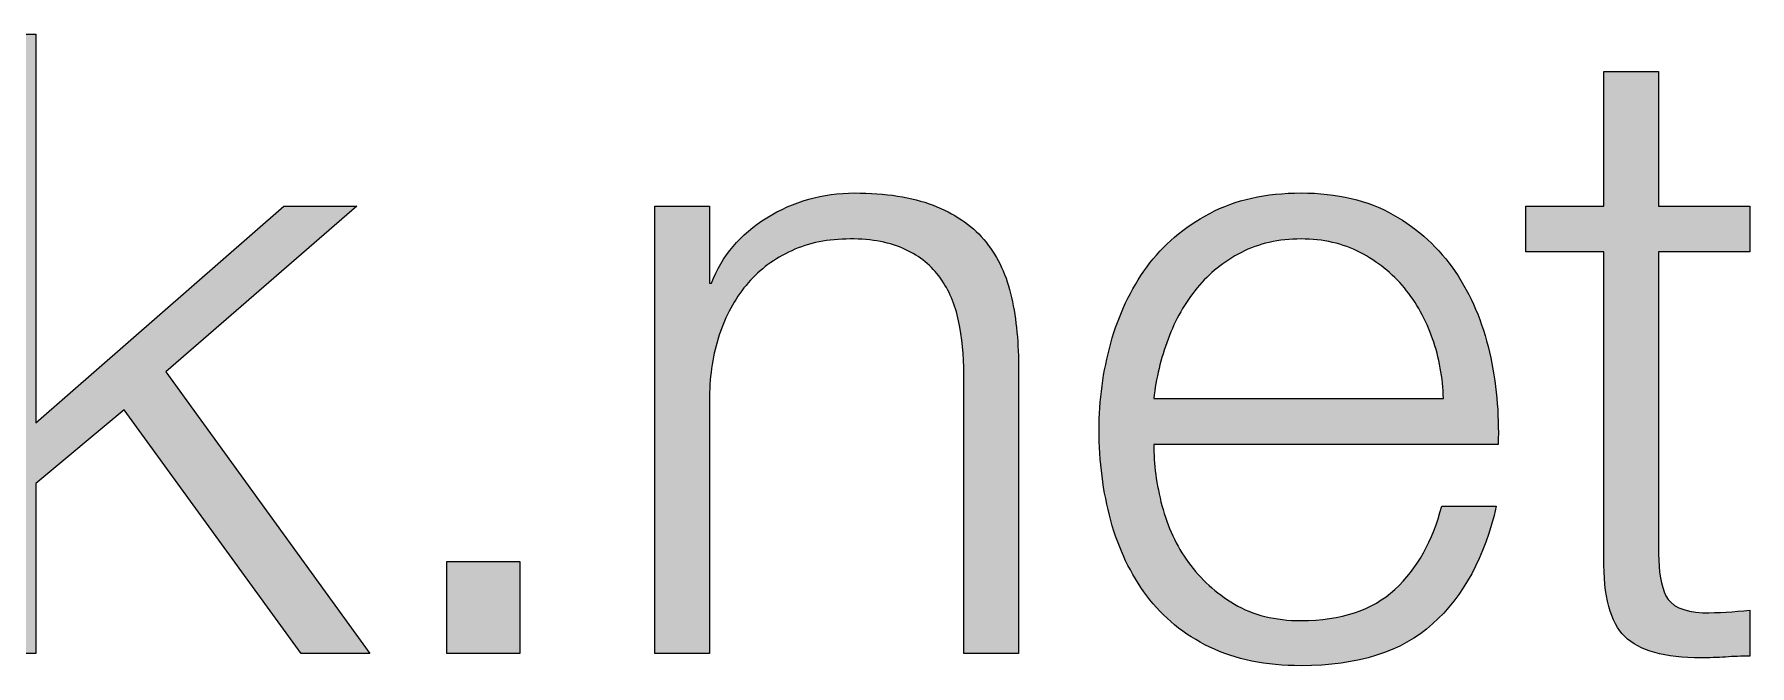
# Paper-space layout 'A4mask' of a CAD drawing. Extents: x 62 to 256, y -11 to 268.
# Drawn here: x 229.11 to 234.65, y 231.55 to 233.59 of the extents above; entities that cross this region are included whole.
import ezdxf
from ezdxf.enums import TextEntityAlignment as Align

# ---------------------------------------------------------------- set-up
doc = ezdxf.new("R2010")
doc.units = 0
doc.layers.get('0').update_dxf_attribs({"linetype": 'CONTINUOUS'})
doc.layers.get('Defpoints').update_dxf_attribs({"linetype": 'CONTINUOUS'})
doc.layers.add('JPP_Mask', color=7, linetype='CONTINUOUS')
doc.styles.add('JPP', font='arial.ttf')

# ---------------------------------------------------------------- blocks, each defined once
blk = doc.blocks.new('A4mask')
at = {"true_color": 0x004a91}
for points in [[(161.245, 238.1297), (161.8165, 237.3424), (162.0381, 237.3424), (161.3794, 238.2528), (161.996, 238.7881), (161.7607, 238.7881), (160.9594, 238.0876), (160.9594, 239.3429), (160.7829, 239.3429), (160.7829, 237.3424), (160.9594, 237.3424), (160.9594, 237.8917)], [(162.5227, 237.6392), (162.2874, 237.6392), (162.2874, 237.3424), (162.5227, 237.3424)]]:
    blk.add_hatch(color=154, dxfattribs=at).paths.add_polyline_path(points)
h = blk.add_hatch(color=154, dxfattribs=at)
edge = h.paths.add_edge_path()
edge.add_spline(control_points=[(166.4957, 238.7139), (166.4957, 238.751), (166.4957, 238.7881), (166.4957, 238.7881), (166.4957, 238.7881), (166.4773, 238.7881), (166.4497, 238.7881)], knot_values=[18.749925, 18.749925, 18.749925, 18.749925, 19.249925, 19.249925, 19.249925, 19.5, 19.5, 19.5, 19.5], degree=3, periodic=0)
edge.add_spline(control_points=[(166.4497, 238.7881), (166.4221, 238.7881), (166.3853, 238.7881), (166.3486, 238.7881)], knot_values=[18.49993, 18.49993, 18.49993, 18.49993, 18.749925, 18.749925, 18.749925, 18.749925], degree=3, periodic=0)
edge.add_spline(control_points=[(166.3486, 238.7881), (166.3302, 238.7881), (166.3118, 238.7881), (166.2946, 238.7881)], knot_values=[18.374932, 18.374932, 18.374932, 18.374932, 18.49993, 18.49993, 18.49993, 18.49993], degree=3, periodic=0)
edge.add_spline(control_points=[(166.2946, 238.7881), (166.2773, 238.7881), (166.2613, 238.7881), (166.2475, 238.7881)], knot_values=[18.249935, 18.249935, 18.249935, 18.249935, 18.374932, 18.374932, 18.374932, 18.374932], degree=3, periodic=0)
edge.add_spline(control_points=[(166.2475, 238.7881), (166.2406, 238.7881), (166.2343, 238.7881), (166.2287, 238.7881)], knot_values=[18.187436, 18.187436, 18.187436, 18.187436, 18.249935, 18.249935, 18.249935, 18.249935], degree=3, periodic=0)
edge.add_spline(control_points=[(166.2287, 238.7881), (166.2231, 238.7881), (166.2182, 238.7881), (166.2142, 238.7881)], knot_values=[18.124938, 18.124938, 18.124938, 18.124938, 18.187436, 18.187436, 18.187436, 18.187436], degree=3, periodic=0)
edge.add_spline(control_points=[(166.2034, 238.7881), (166.203, 238.7881), (166.2027, 238.7881), (166.2024, 238.7881)], knot_values=[18.031189, 18.031189, 18.031189, 18.031189, 18.046814, 18.046814, 18.046814, 18.046814], degree=3, periodic=0)
edge.add_spline(control_points=[(166.2024, 238.7881), (166.2022, 238.7881), (166.2021, 238.7881), (166.202, 238.7881)], knot_values=[18.023377, 18.023377, 18.023377, 18.023377, 18.031189, 18.031189, 18.031189, 18.031189], degree=3, periodic=0)
edge.add_spline(control_points=[(166.202, 238.7881), (166.2019, 238.7881), (166.2018, 238.7881), (166.2017, 238.7881)], knot_values=[18.015565, 18.015565, 18.015565, 18.015565, 18.023377, 18.023377, 18.023377, 18.023377], degree=3, periodic=0)
edge.add_spline(control_points=[(166.2017, 238.7881), (166.2017, 238.7881), (166.2017, 238.7881), (166.2017, 238.7881)], knot_values=[18.011659, 18.011659, 18.011659, 18.011659, 18.015565, 18.015565, 18.015565, 18.015565], degree=3, periodic=0)
edge.add_spline(control_points=[(166.2017, 238.7881), (166.2016, 238.7881), (166.2016, 238.7881), (166.2016, 238.7881)], knot_values=[18.007752, 18.007752, 18.007752, 18.007752, 18.011659, 18.011659, 18.011659, 18.011659], degree=3, periodic=0)
edge.add_spline(control_points=[(166.2016, 238.7881), (166.2016, 238.7881), (166.2016, 238.7881), (166.2016, 238.7881)], knot_values=[18.005799, 18.005799, 18.005799, 18.005799, 18.007752, 18.007752, 18.007752, 18.007752], degree=3, periodic=0)
edge.add_spline(control_points=[(166.2016, 238.7881), (166.2016, 238.7881), (166.2015, 238.7881), (166.2015, 238.7881)], knot_values=[18.003846, 18.003846, 18.003846, 18.003846, 18.005799, 18.005799, 18.005799, 18.005799], degree=3, periodic=0)
edge.add_spline(control_points=[(166.2015, 238.7881), (166.2015, 238.7881), (166.2015, 238.7881), (166.2015, 238.7881)], knot_values=[18.00287, 18.00287, 18.00287, 18.00287, 18.003846, 18.003846, 18.003846, 18.003846], degree=3, periodic=0)
edge.add_spline(control_points=[(166.2015, 238.7881), (166.2015, 238.7881), (166.2015, 238.7881), (166.2015, 238.7881)], knot_values=[18.001893, 18.001893, 18.001893, 18.001893, 18.00287, 18.00287, 18.00287, 18.00287], degree=3, periodic=0)
edge.add_spline(control_points=[(166.2015, 238.7881), (166.2015, 238.7881), (166.2015, 238.7881), (166.2015, 238.7881)], knot_values=[18.001405, 18.001405, 18.001405, 18.001405, 18.001893, 18.001893, 18.001893, 18.001893], degree=3, periodic=0)
edge.add_spline(control_points=[(166.2015, 238.7881), (166.2015, 238.7881), (166.2015, 238.7881), (166.2015, 238.7881), (166.2015, 238.7881), (166.2015, 238.7881), (166.2015, 238.7881)], knot_values=[17.99994, 17.99994, 17.99994, 17.99994, 18.001345, 18.001345, 18.001345, 18.001405, 18.001405, 18.001405, 18.001405], degree=3, periodic=0)
edge.add_spline(control_points=[(166.2015, 238.7881), (166.2015, 238.7881), (166.2015, 238.8153), (166.2015, 238.856)], knot_values=[17.749945, 17.749945, 17.749945, 17.749945, 17.99994, 17.99994, 17.99994, 17.99994], degree=3, periodic=0)
edge.add_spline(control_points=[(166.2015, 238.856), (166.2015, 238.8967), (166.2015, 238.951), (166.2015, 239.0053)], knot_values=[17.49995, 17.49995, 17.49995, 17.49995, 17.749945, 17.749945, 17.749945, 17.749945], degree=3, periodic=0)
edge.add_spline(control_points=[(166.2015, 239.0053), (166.2015, 239.0325), (166.2015, 239.0596), (166.2015, 239.0851)], knot_values=[17.374952, 17.374952, 17.374952, 17.374952, 17.49995, 17.49995, 17.49995, 17.49995], degree=3, periodic=0)
edge.add_spline(control_points=[(166.2015, 239.0851), (166.2015, 239.1105), (166.2015, 239.1343), (166.2015, 239.1546)], knot_values=[17.249955, 17.249955, 17.249955, 17.249955, 17.374952, 17.374952, 17.374952, 17.374952], degree=3, periodic=0)
edge.add_spline(control_points=[(166.2015, 239.1546), (166.2015, 239.1648), (166.2015, 239.1741), (166.2015, 239.1824)], knot_values=[17.187456, 17.187456, 17.187456, 17.187456, 17.249955, 17.249955, 17.249955, 17.249955], degree=3, periodic=0)
edge.add_spline(control_points=[(166.2015, 239.1824), (166.2015, 239.1907), (166.2015, 239.1979), (166.2015, 239.2038)], knot_values=[17.124958, 17.124958, 17.124958, 17.124958, 17.187456, 17.187456, 17.187456, 17.187456], degree=3, periodic=0)
edge.add_spline(control_points=[(166.2015, 239.2038), (166.2015, 239.2068), (166.2015, 239.2094), (166.2015, 239.2117)], knot_values=[17.093708, 17.093708, 17.093708, 17.093708, 17.124958, 17.124958, 17.124958, 17.124958], degree=3, periodic=0)
edge.add_spline(control_points=[(166.2015, 239.2225), (166.2015, 239.2225), (166.2015, 239.2225), (166.2015, 239.2225), (166.2015, 239.2225), (166.2015, 239.2225), (166.2015, 239.2225)], knot_values=[16.999959, 16.999959, 16.999959, 16.999959, 17, 17, 17, 17.000692, 17.000692, 17.000692, 17.000692], degree=3, periodic=0)
edge.add_spline(control_points=[(166.2015, 239.2225), (166.2015, 239.2225), (166.1905, 239.2225), (166.1739, 239.2225)], knot_values=[16.749965, 16.749965, 16.749965, 16.749965, 16.999959, 16.999959, 16.999959, 16.999959], degree=3, periodic=0)
edge.add_spline(control_points=[(166.1739, 239.2225), (166.1574, 239.2225), (166.1353, 239.2225), (166.1133, 239.2225)], knot_values=[16.49997, 16.49997, 16.49997, 16.49997, 16.749965, 16.749965, 16.749965, 16.749965], degree=3, periodic=0)
edge.add_spline(control_points=[(166.1133, 239.2225), (166.1023, 239.2225), (166.0912, 239.2225), (166.0809, 239.2225)], knot_values=[16.374972, 16.374972, 16.374972, 16.374972, 16.49997, 16.49997, 16.49997, 16.49997], degree=3, periodic=0)
edge.add_spline(control_points=[(166.0809, 239.2225), (166.0705, 239.2225), (166.0609, 239.2225), (166.0526, 239.2225)], knot_values=[16.249975, 16.249975, 16.249975, 16.249975, 16.374972, 16.374972, 16.374972, 16.374972], degree=3, periodic=0)
edge.add_spline(control_points=[(166.0526, 239.2225), (166.0485, 239.2225), (166.0447, 239.2225), (166.0413, 239.2225)], knot_values=[16.187476, 16.187476, 16.187476, 16.187476, 16.249975, 16.249975, 16.249975, 16.249975], degree=3, periodic=0)
edge.add_spline(control_points=[(166.025, 239.2225), (166.025, 239.2225), (166.025, 239.2225), (166.025, 239.2225), (166.025, 239.2225), (166.025, 239.2225), (166.0251, 239.2225)], knot_values=[15.99998, 15.99998, 15.99998, 15.99998, 16, 16, 16, 16.001445, 16.001445, 16.001445, 16.001445], degree=3, periodic=0)
edge.add_spline(control_points=[(166.025, 239.2225), (166.025, 239.2225), (166.025, 239.1139), (166.025, 239.0053)], knot_values=[15.49999, 15.49999, 15.49999, 15.49999, 15.99998, 15.99998, 15.99998, 15.99998], degree=3, periodic=0)
edge.add_spline(control_points=[(166.025, 239.0053), (166.025, 238.8967), (166.025, 238.7881), (166.025, 238.7881), (166.025, 238.7881), (166.025, 238.7881), (166.025, 238.7881)], knot_values=[14.999023, 14.999023, 14.999023, 14.999023, 15.499013, 15.499013, 15.499013, 15.49999, 15.49999, 15.49999, 15.49999], degree=3, periodic=0)
edge.add_spline(control_points=[(166.0142, 238.7881), (166.0108, 238.7881), (166.0066, 238.7881), (166.0018, 238.7881)], knot_values=[14.812504, 14.812504, 14.812504, 14.812504, 14.875002, 14.875002, 14.875002, 14.875002], degree=3, periodic=0)
edge.add_spline(control_points=[(166.0018, 238.7881), (165.9969, 238.7881), (165.9915, 238.7881), (165.9856, 238.7881)], knot_values=[14.750005, 14.750005, 14.750005, 14.750005, 14.812504, 14.812504, 14.812504, 14.812504], degree=3, periodic=0)
edge.add_spline(control_points=[(165.9856, 238.7881), (165.9738, 238.7881), (165.96, 238.7881), (165.9452, 238.7881)], knot_values=[14.625008, 14.625008, 14.625008, 14.625008, 14.750005, 14.750005, 14.750005, 14.750005], degree=3, periodic=0)
edge.add_spline(control_points=[(165.9452, 238.7881), (165.9304, 238.7881), (165.9146, 238.7881), (165.8988, 238.7881)], knot_values=[14.50001, 14.50001, 14.50001, 14.50001, 14.625008, 14.625008, 14.625008, 14.625008], degree=3, periodic=0)
edge.add_spline(control_points=[(165.8988, 238.7881), (165.8673, 238.7881), (165.8357, 238.7881), (165.8121, 238.7881)], knot_values=[14.250015, 14.250015, 14.250015, 14.250015, 14.50001, 14.50001, 14.50001, 14.50001], degree=3, periodic=0)
edge.add_spline(control_points=[(165.8121, 238.7881), (165.7884, 238.7881), (165.7726, 238.7881), (165.7726, 238.7881), (165.7726, 238.7881), (165.7726, 238.7881), (165.7726, 238.7881)], knot_values=[13.999043, 13.999043, 13.999043, 13.999043, 14.249058, 14.249058, 14.249058, 14.250015, 14.250015, 14.250015, 14.250015], degree=3, periodic=0)
edge.add_spline(control_points=[(165.7726, 238.7817), (165.7726, 238.7797), (165.7726, 238.7772), (165.7726, 238.7744)], knot_values=[13.812524, 13.812524, 13.812524, 13.812524, 13.875022, 13.875022, 13.875022, 13.875022], degree=3, periodic=0)
edge.add_spline(control_points=[(165.7726, 238.7649), (165.7726, 238.758), (165.7726, 238.7498), (165.7726, 238.7411)], knot_values=[13.625027, 13.625027, 13.625027, 13.625027, 13.750025, 13.750025, 13.750025, 13.750025], degree=3, periodic=0)
edge.add_spline(control_points=[(165.7726, 238.7411), (165.7726, 238.7324), (165.7726, 238.7232), (165.7726, 238.7139)], knot_values=[13.50003, 13.50003, 13.50003, 13.50003, 13.625027, 13.625027, 13.625027, 13.625027], degree=3, periodic=0)
edge.add_spline(control_points=[(165.7726, 238.7139), (165.7726, 238.6953), (165.7726, 238.6768), (165.7726, 238.6629)], knot_values=[13.250035, 13.250035, 13.250035, 13.250035, 13.50003, 13.50003, 13.50003, 13.50003], degree=3, periodic=0)
edge.add_spline(control_points=[(165.7726, 238.6629), (165.7726, 238.6489), (165.7726, 238.6397), (165.7726, 238.6397), (165.7726, 238.6397), (165.7726, 238.6397), (165.7726, 238.6397)], knot_values=[12.999063, 12.999063, 12.999063, 12.999063, 13.249098, 13.249098, 13.249098, 13.250035, 13.250035, 13.250035, 13.250035], degree=3, periodic=0)
edge.add_spline(control_points=[(165.7835, 238.6397), (165.7869, 238.6397), (165.7911, 238.6397), (165.7959, 238.6397)], knot_values=[12.812544, 12.812544, 12.812544, 12.812544, 12.875042, 12.875042, 12.875042, 12.875042], degree=3, periodic=0)
edge.add_spline(control_points=[(165.7959, 238.6397), (165.8007, 238.6397), (165.8061, 238.6397), (165.8121, 238.6397)], knot_values=[12.750045, 12.750045, 12.750045, 12.750045, 12.812544, 12.812544, 12.812544, 12.812544], degree=3, periodic=0)
edge.add_spline(control_points=[(165.8121, 238.6397), (165.8239, 238.6397), (165.8377, 238.6397), (165.8525, 238.6397)], knot_values=[12.625048, 12.625048, 12.625048, 12.625048, 12.750045, 12.750045, 12.750045, 12.750045], degree=3, periodic=0)
edge.add_spline(control_points=[(165.8525, 238.6397), (165.8673, 238.6397), (165.883, 238.6397), (165.8988, 238.6397)], knot_values=[12.50005, 12.50005, 12.50005, 12.50005, 12.625048, 12.625048, 12.625048, 12.625048], degree=3, periodic=0)
edge.add_spline(control_points=[(165.8988, 238.6397), (165.9304, 238.6397), (165.9619, 238.6397), (165.9856, 238.6397)], knot_values=[12.250055, 12.250055, 12.250055, 12.250055, 12.50005, 12.50005, 12.50005, 12.50005], degree=3, periodic=0)
edge.add_spline(control_points=[(165.9856, 238.6397), (166.0093, 238.6397), (166.025, 238.6397), (166.025, 238.6397), (166.025, 238.6397), (166.025, 238.6397), (166.025, 238.6397)], knot_values=[11.999572, 11.999572, 11.999572, 11.999572, 12.249627, 12.249627, 12.249627, 12.250055, 12.250055, 12.250055, 12.250055], degree=3, periodic=0)
edge.add_spline(control_points=[(166.025, 238.6334), (166.025, 238.632), (166.025, 238.6304), (166.025, 238.6286)], knot_values=[11.937561, 11.937561, 11.937561, 11.937561, 11.953186, 11.953186, 11.953186, 11.953186], degree=3, periodic=0)
edge.add_spline(control_points=[(166.025, 238.6286), (166.025, 238.625), (166.025, 238.6205), (166.025, 238.6152)], knot_values=[11.906312, 11.906312, 11.906312, 11.906312, 11.937561, 11.937561, 11.937561, 11.937561], degree=3, periodic=0)
edge.add_spline(control_points=[(166.025, 238.6152), (166.025, 238.61), (166.025, 238.604), (166.025, 238.5972)], knot_values=[11.875062, 11.875062, 11.875062, 11.875062, 11.906312, 11.906312, 11.906312, 11.906312], degree=3, periodic=0)
edge.add_spline(control_points=[(166.025, 238.5972), (166.025, 238.5837), (166.025, 238.5673), (166.025, 238.5484)], knot_values=[11.812564, 11.812564, 11.812564, 11.812564, 11.875062, 11.875062, 11.875062, 11.875062], degree=3, periodic=0)
edge.add_spline(control_points=[(166.025, 238.5484), (166.025, 238.5296), (166.025, 238.5084), (166.025, 238.4852)], knot_values=[11.750065, 11.750065, 11.750065, 11.750065, 11.812564, 11.812564, 11.812564, 11.812564], degree=3, periodic=0)
edge.add_spline(control_points=[(166.025, 238.4852), (166.025, 238.4388), (166.025, 238.3847), (166.025, 238.3268)], knot_values=[11.625068, 11.625068, 11.625068, 11.625068, 11.750065, 11.750065, 11.750065, 11.750065], degree=3, periodic=0)
edge.add_spline(control_points=[(166.025, 238.3268), (166.025, 238.2688), (166.025, 238.207), (166.025, 238.1452)], knot_values=[11.50007, 11.50007, 11.50007, 11.50007, 11.625068, 11.625068, 11.625068, 11.625068], degree=3, periodic=0)
edge.add_spline(control_points=[(166.025, 238.1452), (166.025, 238.0216), (166.025, 237.8979), (166.025, 237.8052)], knot_values=[11.250075, 11.250075, 11.250075, 11.250075, 11.50007, 11.50007, 11.50007, 11.50007], degree=3, periodic=0)
edge.add_spline(control_points=[(166.025, 237.8052), (166.025, 237.7124), (166.025, 237.6505), (166.025, 237.6505), (166.023, 237.5274), (166.0456, 237.4429), (166.0921, 237.3971)], knot_values=[10, 10, 10, 10, 10.250075, 10.250075, 10.250075, 11.250075, 11.250075, 11.250075, 11.250075], degree=3, periodic=0)
edge.add_spline(control_points=[(166.0921, 237.3971), (166.1389, 237.3513), (166.221, 237.3283), (166.3387, 237.3283)], knot_values=[9, 9, 9, 9, 10, 10, 10, 10], degree=3, periodic=0)
edge.add_spline(control_points=[(166.3387, 237.3283), (166.365, 237.3283), (166.391, 237.3294), (166.4173, 237.3311)], knot_values=[8, 8, 8, 8, 9, 9, 9, 9], degree=3, periodic=0)
edge.add_spline(control_points=[(166.4173, 237.3311), (166.4433, 237.3331), (166.4693, 237.3338), (166.4957, 237.3338)], knot_values=[7, 7, 7, 7, 8, 8, 8, 8], degree=3, periodic=0)
edge.add_spline(control_points=[(166.4957, 237.3338), (166.4957, 237.3338), (166.4957, 237.4826), (166.4957, 237.4826), (166.4451, 237.4768), (166.3948, 237.4741), (166.3445, 237.4741)], knot_values=[5, 5, 5, 5, 6, 6, 6, 7, 7, 7, 7], degree=3, periodic=0)
edge.add_spline(control_points=[(166.3445, 237.4741), (166.2809, 237.4778), (166.2412, 237.4959), (166.2251, 237.5288)], knot_values=[4, 4, 4, 4, 5, 5, 5, 5], degree=3, periodic=0)
edge.add_spline(control_points=[(166.2251, 237.5288), (166.2094, 237.5613), (166.2015, 237.6068), (166.2015, 237.6646)], knot_values=[3, 3, 3, 3, 4, 4, 4, 4], degree=3, periodic=0)
edge.add_spline(control_points=[(166.2015, 237.6646), (166.2015, 237.6646), (166.2015, 238.6397), (166.2015, 238.6397), (166.2015, 238.6397), (166.2751, 238.6397), (166.3486, 238.6397)], knot_values=[1.5, 1.5, 1.5, 1.5, 2.5, 2.5, 2.5, 3, 3, 3, 3], degree=3, periodic=0)
edge.add_spline(control_points=[(166.3486, 238.6397), (166.4221, 238.6397), (166.4957, 238.6397), (166.4957, 238.6397), (166.4957, 238.6397), (166.4957, 238.6768), (166.4957, 238.7139)], knot_values=[0.5, 0.5, 0.5, 0.5, 1, 1, 1, 1.5, 1.5, 1.5, 1.5], degree=3, periodic=0)
h = blk.add_hatch(color=154, dxfattribs=at)
edge = h.paths.add_edge_path()
edge.add_spline(control_points=[(163.136, 238.054), (163.136, 238.1331), (163.136, 238.1858), (163.136, 238.1858), (163.138, 238.2566), (163.1497, 238.3226), (163.1712, 238.3831)], knot_values=[18, 18, 18, 18, 18.250035, 18.250035, 18.250035, 19.250035, 19.250035, 19.250035, 19.250035], degree=3, periodic=0)
edge.add_spline(control_points=[(163.1712, 238.3831), (163.1928, 238.444), (163.2225, 238.4964), (163.2608, 238.5401), (163.2991, 238.5839), (163.3457, 238.6185), (163.4011, 238.6438)], knot_values=[16, 16, 16, 16, 17, 17, 17, 18, 18, 18, 18], degree=3, periodic=0)
edge.add_spline(control_points=[(163.4011, 238.6438), (163.4561, 238.6691), (163.5191, 238.6817), (163.5902, 238.6817)], knot_values=[15, 15, 15, 15, 16, 16, 16, 16], degree=3, periodic=0)
edge.add_spline(control_points=[(163.5902, 238.6817), (163.661, 238.6817), (163.7202, 238.6704), (163.768, 238.6479)], knot_values=[14, 14, 14, 14, 15, 15, 15, 15], degree=3, periodic=0)
edge.add_spline(control_points=[(163.768, 238.6479), (163.8156, 238.6256), (163.8536, 238.5949), (163.8813, 238.5555)], knot_values=[13, 13, 13, 13, 14, 14, 14, 14], degree=3, periodic=0)
edge.add_spline(control_points=[(163.8813, 238.5555), (163.9093, 238.5162), (163.9291, 238.47), (163.9404, 238.417)], knot_values=[12, 12, 12, 12, 13, 13, 13, 13], degree=3, periodic=0)
edge.add_spline(control_points=[(163.9404, 238.417), (163.9514, 238.3636), (163.9572, 238.3062), (163.9572, 238.2446)], knot_values=[11, 11, 11, 11, 12, 12, 12, 12], degree=3, periodic=0)
edge.add_spline(control_points=[(163.9572, 238.2446), (163.9572, 238.2446), (163.9572, 237.3424), (163.9572, 237.3424), (163.9572, 237.3424), (164.0013, 237.3424), (164.0454, 237.3424)], knot_values=[9.5, 9.5, 9.5, 9.5, 10.5, 10.5, 10.5, 11, 11, 11, 11], degree=3, periodic=0)
edge.add_spline(control_points=[(164.0454, 237.3424), (164.0895, 237.3424), (164.1337, 237.3424), (164.1337, 237.3424), (164.1337, 237.3424), (164.1337, 237.5749), (164.1337, 237.8075)], knot_values=[8.5, 8.5, 8.5, 8.5, 9, 9, 9, 9.5, 9.5, 9.5, 9.5], degree=3, periodic=0)
edge.add_spline(control_points=[(164.1337, 237.8075), (164.1337, 238.0401), (164.1337, 238.2727), (164.1337, 238.2727), (164.1337, 238.3585), (164.1251, 238.4362), (164.1084, 238.5052), (164.0916, 238.5743), (164.0625, 238.6325), (164.0215, 238.6804)], knot_values=[6, 6, 6, 6, 6.5, 6.5, 6.5, 7.5, 7.5, 7.5, 8.5, 8.5, 8.5, 8.5], degree=3, periodic=0)
edge.add_spline(control_points=[(164.0215, 238.6804), (163.9804, 238.7279), (163.9257, 238.7648), (163.8577, 238.7908)], knot_values=[5, 5, 5, 5, 6, 6, 6, 6], degree=3, periodic=0)
edge.add_spline(control_points=[(163.8577, 238.7908), (163.7893, 238.8172), (163.7048, 238.8302), (163.6039, 238.8302)], knot_values=[4, 4, 4, 4, 5, 5, 5, 5], degree=3, periodic=0)
edge.add_spline(control_points=[(163.6039, 238.8302), (163.5013, 238.8302), (163.4069, 238.8035), (163.321, 238.7501)], knot_values=[3, 3, 3, 3, 4, 4, 4, 4], degree=3, periodic=0)
edge.add_spline(control_points=[(163.321, 238.7501), (163.2352, 238.6971), (163.1753, 238.6267), (163.1418, 238.5388)], knot_values=[2, 2, 2, 2, 3, 3, 3, 3], degree=3, periodic=0)
edge.add_spline(control_points=[(163.1418, 238.5388), (163.1418, 238.5388), (163.136, 238.5388), (163.136, 238.5388)], knot_values=[1.00001, 1.00001, 1.00001, 1.00001, 2, 2, 2, 2], degree=3, periodic=0)
edge.add_spline(control_points=[(163.136, 238.5388), (163.136, 238.5388), (163.136, 238.6011), (163.136, 238.6634)], knot_values=[0.5, 0.5, 0.5, 0.5, 1, 1, 1, 1], degree=3, periodic=0)
edge.add_spline(control_points=[(163.136, 238.6634), (163.136, 238.7258), (163.136, 238.7881), (163.136, 238.7881), (163.136, 238.7881), (163.125, 238.7881), (163.1084, 238.7881)], knot_values=[22.749965, 22.749965, 22.749965, 22.749965, 23.249965, 23.249965, 23.249965, 23.5, 23.5, 23.5, 23.5], degree=3, periodic=0)
edge.add_spline(control_points=[(163.1084, 238.7881), (163.0919, 238.7881), (163.0698, 238.7881), (163.0477, 238.7881)], knot_values=[22.49997, 22.49997, 22.49997, 22.49997, 22.749965, 22.749965, 22.749965, 22.749965], degree=3, periodic=0)
edge.add_spline(control_points=[(163.0477, 238.7881), (163.0367, 238.7881), (163.0257, 238.7881), (163.0153, 238.7881)], knot_values=[22.374972, 22.374972, 22.374972, 22.374972, 22.49997, 22.49997, 22.49997, 22.49997], degree=3, periodic=0)
edge.add_spline(control_points=[(163.0153, 238.7881), (163.005, 238.7881), (162.9954, 238.7881), (162.9871, 238.7881)], knot_values=[22.249975, 22.249975, 22.249975, 22.249975, 22.374972, 22.374972, 22.374972, 22.374972], degree=3, periodic=0)
edge.add_spline(control_points=[(162.9871, 238.7881), (162.9829, 238.7881), (162.9792, 238.7881), (162.9758, 238.7881)], knot_values=[22.187476, 22.187476, 22.187476, 22.187476, 22.249975, 22.249975, 22.249975, 22.249975], degree=3, periodic=0)
edge.add_spline(control_points=[(162.9595, 238.7881), (162.9595, 238.7881), (162.9595, 238.7881), (162.9595, 238.7881), (162.9595, 238.7881), (162.9595, 238.7881), (162.9595, 238.7881)], knot_values=[21.99998, 21.99998, 21.99998, 21.99998, 22, 22, 22, 22.001445, 22.001445, 22.001445, 22.001445], degree=3, periodic=0)
edge.add_spline(control_points=[(162.9595, 238.7881), (162.9595, 238.7881), (162.9595, 238.4266), (162.9595, 238.0652)], knot_values=[21.49999, 21.49999, 21.49999, 21.49999, 21.99998, 21.99998, 21.99998, 21.99998], degree=3, periodic=0)
edge.add_spline(control_points=[(162.9595, 238.0652), (162.9595, 237.7038), (162.9595, 237.3424), (162.9595, 237.3424), (162.9595, 237.3424), (162.9595, 237.3424), (162.9595, 237.3424)], knot_values=[20.999023, 20.999023, 20.999023, 20.999023, 21.499013, 21.499013, 21.499013, 21.49999, 21.49999, 21.49999, 21.49999], degree=3, periodic=0)
edge.add_spline(control_points=[(162.9671, 237.3424), (162.9695, 237.3424), (162.9724, 237.3424), (162.9758, 237.3424)], knot_values=[20.812504, 20.812504, 20.812504, 20.812504, 20.875002, 20.875002, 20.875002, 20.875002], degree=3, periodic=0)
edge.add_spline(control_points=[(162.9758, 237.3424), (162.9792, 237.3424), (162.9829, 237.3424), (162.9871, 237.3424)], knot_values=[20.750005, 20.750005, 20.750005, 20.750005, 20.812504, 20.812504, 20.812504, 20.812504], degree=3, periodic=0)
edge.add_spline(control_points=[(162.9871, 237.3424), (162.9954, 237.3424), (163.005, 237.3424), (163.0153, 237.3424)], knot_values=[20.625007, 20.625007, 20.625007, 20.625007, 20.750005, 20.750005, 20.750005, 20.750005], degree=3, periodic=0)
edge.add_spline(control_points=[(163.0153, 237.3424), (163.0257, 237.3424), (163.0367, 237.3424), (163.0477, 237.3424)], knot_values=[20.50001, 20.50001, 20.50001, 20.50001, 20.625007, 20.625007, 20.625007, 20.625007], degree=3, periodic=0)
edge.add_spline(control_points=[(163.0477, 237.3424), (163.0698, 237.3424), (163.0919, 237.3424), (163.1084, 237.3424)], knot_values=[20.250015, 20.250015, 20.250015, 20.250015, 20.50001, 20.50001, 20.50001, 20.50001], degree=3, periodic=0)
edge.add_spline(control_points=[(163.1084, 237.3424), (163.125, 237.3424), (163.136, 237.3424), (163.136, 237.3424), (163.136, 237.3424), (163.136, 237.3424), (163.136, 237.3424)], knot_values=[19.999532, 19.999532, 19.999532, 19.999532, 20.249547, 20.249547, 20.249547, 20.250015, 20.250015, 20.250015, 20.250015], degree=3, periodic=0)
edge.add_spline(control_points=[(163.136, 237.3518), (163.136, 237.3549), (163.136, 237.3587), (163.136, 237.3632)], knot_values=[19.906272, 19.906272, 19.906272, 19.906272, 19.937521, 19.937521, 19.937521, 19.937521], degree=3, periodic=0)
edge.add_spline(control_points=[(163.136, 237.3632), (163.136, 237.3677), (163.136, 237.3728), (163.136, 237.3786)], knot_values=[19.875022, 19.875022, 19.875022, 19.875022, 19.906272, 19.906272, 19.906272, 19.906272], degree=3, periodic=0)
edge.add_spline(control_points=[(163.136, 237.3786), (163.136, 237.3901), (163.136, 237.4041), (163.136, 237.4202)], knot_values=[19.812524, 19.812524, 19.812524, 19.812524, 19.875022, 19.875022, 19.875022, 19.875022], degree=3, periodic=0)
edge.add_spline(control_points=[(163.136, 237.4202), (163.136, 237.4362), (163.136, 237.4544), (163.136, 237.4741)], knot_values=[19.750025, 19.750025, 19.750025, 19.750025, 19.812524, 19.812524, 19.812524, 19.812524], degree=3, periodic=0)
edge.add_spline(control_points=[(163.136, 237.4741), (163.136, 237.5137), (163.136, 237.5598), (163.136, 237.6092)], knot_values=[19.625028, 19.625028, 19.625028, 19.625028, 19.750025, 19.750025, 19.750025, 19.750025], degree=3, periodic=0)
edge.add_spline(control_points=[(163.136, 237.6092), (163.136, 237.6586), (163.136, 237.7113), (163.136, 237.764)], knot_values=[19.50003, 19.50003, 19.50003, 19.50003, 19.625028, 19.625028, 19.625028, 19.625028], degree=3, periodic=0)
edge.add_spline(control_points=[(163.136, 237.764), (163.136, 237.8695), (163.136, 237.9749), (163.136, 238.054)], knot_values=[19.250035, 19.250035, 19.250035, 19.250035, 19.50003, 19.50003, 19.50003, 19.50003], degree=3, periodic=0)
h = blk.add_hatch(color=154, dxfattribs=at)
edge = h.paths.add_edge_path()
edge.add_spline(control_points=[(164.5708, 238.0175), (164.5708, 238.0175), (165.683, 238.0175), (165.683, 238.0175), (165.6868, 238.1184), (165.6772, 238.2179), (165.655, 238.3161)], knot_values=[19, 19, 19, 19, 20, 20, 20, 21, 21, 21, 21], degree=3, periodic=0)
edge.add_spline(control_points=[(165.655, 238.3161), (165.6324, 238.4139), (165.5955, 238.5008), (165.5442, 238.5767)], knot_values=[18, 18, 18, 18, 19, 19, 19, 19], degree=3, periodic=0)
edge.add_spline(control_points=[(165.5442, 238.5767), (165.4929, 238.6523), (165.4262, 238.7135), (165.3441, 238.7601)], knot_values=[17, 17, 17, 17, 18, 18, 18, 18], degree=3, periodic=0)
edge.add_spline(control_points=[(165.3441, 238.7601), (165.2617, 238.8069), (165.1628, 238.8302), (165.0469, 238.8302)], knot_values=[16, 16, 16, 16, 17, 17, 17, 17], degree=3, periodic=0)
edge.add_spline(control_points=[(165.0469, 238.8302), (164.933, 238.8302), (164.8345, 238.8083), (164.7514, 238.7642)], knot_values=[15, 15, 15, 15, 16, 16, 16, 16], degree=3, periodic=0)
edge.add_spline(control_points=[(164.7514, 238.7642), (164.6682, 238.7204), (164.6005, 238.6626), (164.5482, 238.5908)], knot_values=[14, 14, 14, 14, 15, 15, 15, 15], degree=3, periodic=0)
edge.add_spline(control_points=[(164.5482, 238.5908), (164.4959, 238.5186), (164.4572, 238.4368), (164.4319, 238.3455)], knot_values=[13, 13, 13, 13, 14, 14, 14, 14], degree=3, periodic=0)
edge.add_spline(control_points=[(164.4319, 238.3455), (164.4066, 238.2539), (164.3943, 238.1605), (164.3943, 238.0654)], knot_values=[12, 12, 12, 12, 13, 13, 13, 13], degree=3, periodic=0)
edge.add_spline(control_points=[(164.3943, 238.0654), (164.3943, 237.9625), (164.4066, 237.865), (164.4319, 237.7723)], knot_values=[11, 11, 11, 11, 12, 12, 12, 12], degree=3, periodic=0)
edge.add_spline(control_points=[(164.4319, 237.7723), (164.4572, 237.6799), (164.4959, 237.5989), (164.5482, 237.5288), (164.6005, 237.4587), (164.6682, 237.4036), (164.7514, 237.3632)], knot_values=[9, 9, 9, 9, 10, 10, 10, 11, 11, 11, 11], degree=3, periodic=0)
edge.add_spline(control_points=[(164.7514, 237.3632), (164.8345, 237.3232), (164.933, 237.303), (165.0469, 237.303)], knot_values=[8, 8, 8, 8, 9, 9, 9, 9], degree=3, periodic=0)
edge.add_spline(control_points=[(165.0469, 237.303), (165.2298, 237.303), (165.3714, 237.3478), (165.4713, 237.4378)], knot_values=[7, 7, 7, 7, 8, 8, 8, 8], degree=3, periodic=0)
edge.add_spline(control_points=[(165.4713, 237.4378), (165.5712, 237.5274), (165.6399, 237.6543), (165.6772, 237.8188)], knot_values=[6, 6, 6, 6, 7, 7, 7, 7], degree=3, periodic=0)
edge.add_spline(control_points=[(165.6772, 237.8188), (165.6772, 237.8188), (165.5007, 237.8188), (165.5007, 237.8188), (165.4727, 237.7066), (165.4224, 237.617), (165.3496, 237.5496)], knot_values=[4, 4, 4, 4, 5, 5, 5, 6, 6, 6, 6], degree=3, periodic=0)
edge.add_spline(control_points=[(165.3496, 237.5496), (165.2767, 237.4826), (165.1758, 237.4487), (165.0469, 237.4487)], knot_values=[3, 3, 3, 3, 4, 4, 4, 4], degree=3, periodic=0)
edge.add_spline(control_points=[(165.0469, 237.4487), (164.9631, 237.4487), (164.8909, 237.4665), (164.8311, 237.5021)], knot_values=[2, 2, 2, 2, 3, 3, 3, 3], degree=3, periodic=0)
edge.add_spline(control_points=[(164.8311, 237.5021), (164.7715, 237.5377), (164.7219, 237.5825), (164.6826, 237.6365)], knot_values=[1, 1, 1, 1, 2, 2, 2, 2], degree=3, periodic=0)
edge.add_spline(control_points=[(164.6826, 237.6365), (164.6436, 237.6906), (164.6149, 237.7518), (164.5971, 237.8202)], knot_values=[0, 0, 0, 0, 1, 1, 1, 1], degree=3, periodic=0)
edge.add_spline(control_points=[(164.5971, 237.8202), (164.5793, 237.8882), (164.5708, 237.9542), (164.5708, 238.0175)], knot_values=[21, 21, 21, 21, 22, 22, 22, 22], degree=3, periodic=0)
edge = h.paths.add_edge_path(flags=16)
edge.add_spline(control_points=[(165.5065, 238.166), (165.5065, 238.166), (164.5708, 238.166), (164.5708, 238.166), (164.578, 238.2316), (164.5933, 238.2956), (164.6169, 238.3582)], knot_values=[6, 6, 6, 6, 7, 7, 7, 8, 8, 8, 8], degree=3, periodic=0)
edge.add_spline(control_points=[(164.6169, 238.3582), (164.6402, 238.4208), (164.6717, 238.4758), (164.7107, 238.5234)], knot_values=[5, 5, 5, 5, 6, 6, 6, 6], degree=3, periodic=0)
edge.add_spline(control_points=[(164.7107, 238.5234), (164.75, 238.5709), (164.7975, 238.6092), (164.8536, 238.6383)], knot_values=[4, 4, 4, 4, 5, 5, 5, 5], degree=3, periodic=0)
edge.add_spline(control_points=[(164.8536, 238.6383), (164.9097, 238.667), (164.974, 238.6817), (165.0469, 238.6817)], knot_values=[3, 3, 3, 3, 4, 4, 4, 4], degree=3, periodic=0)
edge.add_spline(control_points=[(165.0469, 238.6817), (165.118, 238.6817), (165.1813, 238.667), (165.2374, 238.6383)], knot_values=[2, 2, 2, 2, 3, 3, 3, 3], degree=3, periodic=0)
edge.add_spline(control_points=[(165.2374, 238.6383), (165.2935, 238.6092), (165.341, 238.5709), (165.3803, 238.5234), (165.4197, 238.4758), (165.4501, 238.4211), (165.4713, 238.3595)], knot_values=[0, 0, 0, 0, 1, 1, 1, 2, 2, 2, 2], degree=3, periodic=0)
edge.add_spline(control_points=[(165.4713, 238.3595), (165.4929, 238.2976), (165.5045, 238.2333), (165.5065, 238.166)], knot_values=[8, 8, 8, 8, 9, 9, 9, 9], degree=3, periodic=0)
at = {"layer": 'Defpoints', "color": 154, "true_color": 0x004a91}
for points in [[(160.9594, 239.3429), (160.9594, 238.0876), (161.7607, 238.7881), (161.996, 238.7881), (161.3794, 238.2528), (162.0381, 237.3424), (161.8165, 237.3424), (161.245, 238.1297), (160.9594, 237.8917), (160.9594, 237.3424), (160.7829, 237.3424), (160.7829, 239.3429), (160.9594, 239.3429)], [(162.2874, 237.6392), (162.5227, 237.6392), (162.5227, 237.3424), (162.2874, 237.3424), (162.2874, 237.6392)]]:
    blk.add_lwpolyline(points, dxfattribs=at)
for points in [[(166.025, 238.7881), (166.025, 238.7881), (166.025, 239.2225), (166.025, 239.2225)], [(166.025, 239.2225), (166.025, 239.2225), (166.2015, 239.2225), (166.2015, 239.2225)], [(166.2015, 239.2225), (166.2015, 239.2225), (166.2015, 238.7881), (166.2015, 238.7881)], [(162.9595, 237.3424), (162.9595, 237.3424), (162.9595, 238.7881), (162.9595, 238.7881)], [(162.9595, 238.7881), (162.9595, 238.7881), (163.136, 238.7881), (163.136, 238.7881)], [(163.136, 238.7881), (163.136, 238.7881), (163.136, 238.5388), (163.136, 238.5388)], [(163.8577, 238.7908), (163.9257, 238.7648), (163.9804, 238.7279), (164.0215, 238.6804)], [(164.5482, 238.5908), (164.6005, 238.6626), (164.6682, 238.7204), (164.7514, 238.7642)], [(165.7726, 238.6397), (165.7726, 238.6397), (165.7726, 238.7881), (165.7726, 238.7881)], [(165.7726, 238.7881), (165.7726, 238.7881), (166.025, 238.7881), (166.025, 238.7881)], [(166.2015, 238.7881), (166.2015, 238.7881), (166.4957, 238.7881), (166.4957, 238.7881)], [(166.4957, 238.7881), (166.4957, 238.7881), (166.4957, 238.6397), (166.4957, 238.6397)], [(163.1418, 238.5388), (163.1753, 238.6267), (163.2352, 238.6971), (163.321, 238.7501)], [(165.3441, 238.7601), (165.4262, 238.7135), (165.4929, 238.6523), (165.5442, 238.5767)], [(163.8813, 238.5555), (163.8536, 238.5949), (163.8156, 238.6256), (163.768, 238.6479)], [(164.8536, 238.6383), (164.7975, 238.6092), (164.75, 238.5709), (164.7107, 238.5234)], [(166.025, 238.6397), (166.025, 238.6397), (165.7726, 238.6397), (165.7726, 238.6397)], [(166.025, 237.6505), (166.025, 237.6505), (166.025, 238.6397), (166.025, 238.6397)], [(166.4957, 238.6397), (166.4957, 238.6397), (166.2015, 238.6397), (166.2015, 238.6397)], [(166.2015, 238.6397), (166.2015, 238.6397), (166.2015, 237.6646), (166.2015, 237.6646)], [(163.9404, 238.417), (163.9291, 238.47), (163.9093, 238.5162), (163.8813, 238.5555)], [(164.4319, 238.3455), (164.4572, 238.4368), (164.4959, 238.5186), (164.5482, 238.5908)], [(165.5442, 238.5767), (165.5955, 238.5008), (165.6324, 238.4139), (165.655, 238.3161)], [(163.136, 238.5388), (163.136, 238.5388), (163.1418, 238.5388), (163.1418, 238.5388)], [(164.7107, 238.5234), (164.6717, 238.4758), (164.6402, 238.4208), (164.6169, 238.3582)], [(163.1712, 238.3831), (163.1497, 238.3226), (163.138, 238.2566), (163.136, 238.1858)], [(163.9572, 238.2446), (163.9572, 238.3062), (163.9514, 238.3636), (163.9404, 238.417)], [(164.6169, 238.3582), (164.5933, 238.2956), (164.578, 238.2316), (164.5708, 238.166)], [(165.5065, 238.166), (165.5045, 238.2333), (165.4929, 238.2976), (165.4713, 238.3595)], [(164.1337, 238.2727), (164.1337, 238.2727), (164.1337, 237.3424), (164.1337, 237.3424)], [(165.655, 238.3161), (165.6772, 238.2179), (165.6868, 238.1184), (165.683, 238.0175)], [(163.9572, 237.3424), (163.9572, 237.3424), (163.9572, 238.2446), (163.9572, 238.2446)], [(163.136, 238.1858), (163.136, 238.1858), (163.136, 237.3424), (163.136, 237.3424)], [(164.5708, 238.166), (164.5708, 238.166), (165.5065, 238.166), (165.5065, 238.166)], [(165.683, 238.0175), (165.683, 238.0175), (164.5708, 238.0175), (164.5708, 238.0175)], [(164.5708, 238.0175), (164.5708, 237.9542), (164.5793, 237.8882), (164.5971, 237.8202)], [(164.5971, 237.8202), (164.6149, 237.7518), (164.6436, 237.6906), (164.6826, 237.6365)], [(165.3496, 237.5496), (165.4224, 237.617), (165.4727, 237.7066), (165.5007, 237.8188)], [(165.6772, 237.8188), (165.6399, 237.6543), (165.5712, 237.5274), (165.4713, 237.4378)], [(165.5007, 237.8188), (165.5007, 237.8188), (165.6772, 237.8188), (165.6772, 237.8188)], [(166.2015, 237.6646), (166.2015, 237.6068), (166.2094, 237.5613), (166.2251, 237.5288)], [(164.6826, 237.6365), (164.7219, 237.5825), (164.7715, 237.5377), (164.8311, 237.5021)], [(166.0921, 237.3971), (166.0456, 237.4429), (166.023, 237.5274), (166.025, 237.6505)], [(166.2251, 237.5288), (166.2412, 237.4959), (166.2809, 237.4778), (166.3445, 237.4741)], [(166.3445, 237.4741), (166.3948, 237.4741), (166.4451, 237.4768), (166.4957, 237.4826)], [(166.4957, 237.4826), (166.4957, 237.4826), (166.4957, 237.3338), (166.4957, 237.3338)], [(163.136, 237.3424), (163.136, 237.3424), (162.9595, 237.3424), (162.9595, 237.3424)], [(164.1337, 237.3424), (164.1337, 237.3424), (163.9572, 237.3424), (163.9572, 237.3424)], [(166.4957, 237.3338), (166.4693, 237.3338), (166.4433, 237.3331), (166.4173, 237.3311)]]:
    blk.add_open_spline(points, degree=3, dxfattribs=at)
for points, knots in [([(163.321, 238.7501), (163.4069, 238.8035), (163.5013, 238.8302), (163.6039, 238.8302), (163.7048, 238.8302), (163.7893, 238.8172), (163.8577, 238.7908)], [3, 3, 3, 3, 4, 4, 4, 5, 5, 5, 5]), ([(164.7514, 238.7642), (164.8345, 238.8083), (164.933, 238.8302), (165.0469, 238.8302), (165.1628, 238.8302), (165.2617, 238.8069), (165.3441, 238.7601)], [15, 15, 15, 15, 16, 16, 16, 17, 17, 17, 17]), ([(163.768, 238.6479), (163.7202, 238.6704), (163.661, 238.6817), (163.5902, 238.6817), (163.5191, 238.6817), (163.4561, 238.6691), (163.4011, 238.6438)], [14, 14, 14, 14, 15, 15, 15, 16, 16, 16, 16]), ([(164.0215, 238.6804), (164.0625, 238.6325), (164.0916, 238.5743), (164.1084, 238.5052), (164.1251, 238.4362), (164.1337, 238.3585), (164.1337, 238.2727)], [6, 6, 6, 6, 7, 7, 7, 8, 8, 8, 8]), ([(165.2374, 238.6383), (165.1813, 238.667), (165.118, 238.6817), (165.0469, 238.6817), (164.974, 238.6817), (164.9097, 238.667), (164.8536, 238.6383)], [2, 2, 2, 2, 3, 3, 3, 4, 4, 4, 4]), ([(163.4011, 238.6438), (163.3457, 238.6185), (163.2991, 238.5839), (163.2608, 238.5401), (163.2225, 238.4964), (163.1928, 238.444), (163.1712, 238.3831)], [16, 16, 16, 16, 17, 17, 17, 18, 18, 18, 18]), ([(165.4713, 238.3595), (165.4501, 238.4211), (165.4197, 238.4758), (165.3803, 238.5234), (165.341, 238.5709), (165.2935, 238.6092), (165.2374, 238.6383)], [0, 0, 0, 0, 1, 1, 1, 2, 2, 2, 2]), ([(164.4319, 237.7723), (164.4066, 237.865), (164.3943, 237.9625), (164.3943, 238.0654), (164.3943, 238.1605), (164.4066, 238.2539), (164.4319, 238.3455)], [11, 11, 11, 11, 12, 12, 12, 13, 13, 13, 13]), ([(164.7514, 237.3632), (164.6682, 237.4036), (164.6005, 237.4587), (164.5482, 237.5288), (164.4959, 237.5989), (164.4572, 237.6799), (164.4319, 237.7723)], [9, 9, 9, 9, 10, 10, 10, 11, 11, 11, 11]), ([(164.8311, 237.5021), (164.8909, 237.4665), (164.9631, 237.4487), (165.0469, 237.4487), (165.1758, 237.4487), (165.2767, 237.4826), (165.3496, 237.5496)], [2, 2, 2, 2, 3, 3, 3, 4, 4, 4, 4]), ([(165.4713, 237.4378), (165.3714, 237.3478), (165.2298, 237.303), (165.0469, 237.303), (164.933, 237.303), (164.8345, 237.3232), (164.7514, 237.3632)], [7, 7, 7, 7, 8, 8, 8, 9, 9, 9, 9]), ([(166.4173, 237.3311), (166.391, 237.3294), (166.365, 237.3283), (166.3387, 237.3283), (166.221, 237.3283), (166.1389, 237.3513), (166.0921, 237.3971)], [8, 8, 8, 8, 9, 9, 9, 10, 10, 10, 10])]:
    blk.add_open_spline(points, degree=3, knots=knots, dxfattribs=at)
at = {"color": 7, "style": 'JPP'}
for tag, p in [('Client', (16.17, 271.1)), ('Project1', (16.17, 262.4196)), ('Project2', (16.17, 256.9196)), ('Title1', (16.17, 246.6494))]:
    blk.add_attdef(tag, text='', height=2.2, dxfattribs=at).set_placement(p, align=Align.MIDDLE_LEFT)
at = {"color": 2, "style": 'JPP'}
for tag, p in [('Date', (94.85, 266)), ('Drawn', (94.85, 256)), ('Checked', (94.85, 245.5)), ('Scale', (94.85, 236))]:
    blk.add_attdef(tag, text='', height=1.3333, dxfattribs=at).set_placement(p, align=Align.MIDDLE_CENTER)
at = {"color": 6, "style": 'JPP'}
for tag, p in [('Ref', (15.9534, 238.8762)), ('DrgNo.', (51.8832, 238.8762)), ('Rev', (75.3007, 238.8762))]:
    blk.add_attdef(tag, text='', height=2.2, dxfattribs=at).set_placement(p, align=Align.MIDDLE_LEFT)

psp = doc.layouts.new('A4mask')

# ---------------------------------------------------------------- block references
at = {"layer": 'JPP_Mask'}
psp.add_blockref('A4mask', (68.1578, -5.7489), dxfattribs=at)

doc.saveas('drawing.dxf')
